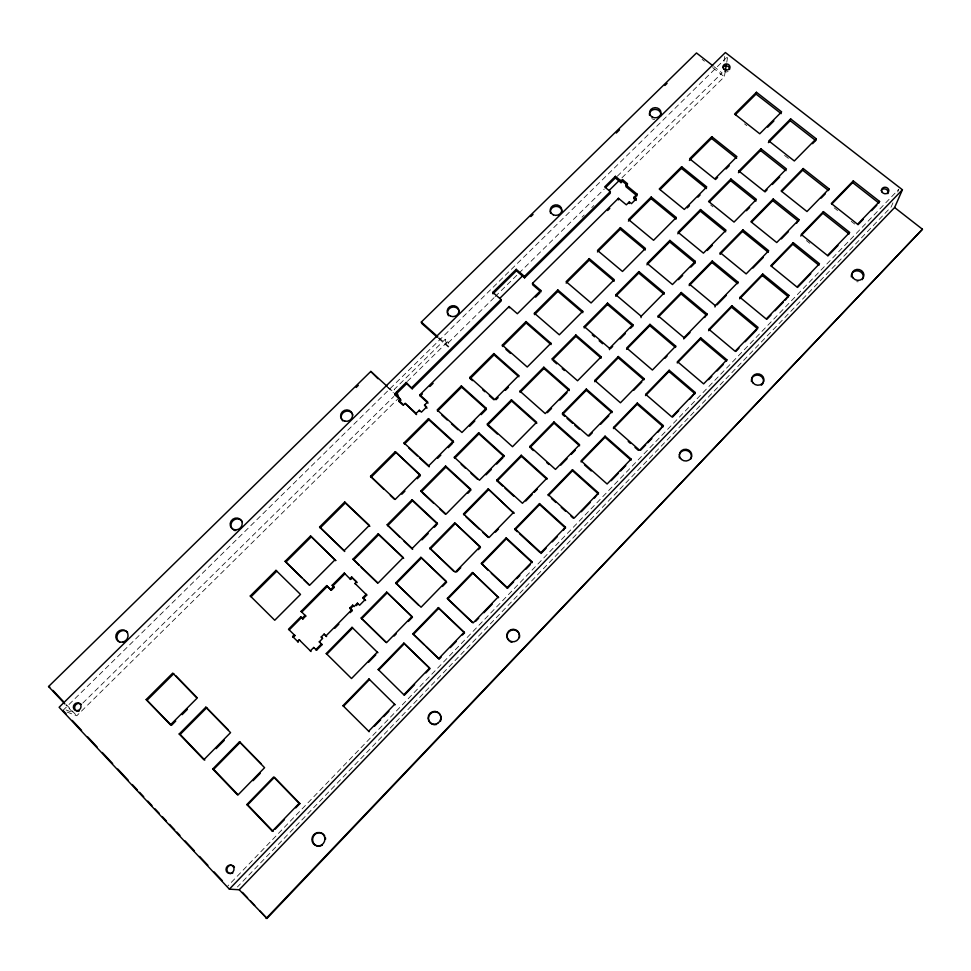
<?xml version="1.0" encoding="UTF-8"?>
<svg xmlns="http://www.w3.org/2000/svg" width="971" height="971" viewBox="0 0 971 971"><rect width="100%" height="100%" fill="white"/><g stroke="black" fill="none" stroke-linecap="round" stroke-linejoin="round"><path stroke-width="0.73" stroke-dasharray="4.86 3.64" d="M723.965 61.282L724.912 55.456M621.926 177.827L724.354 76.745L725.313 70.956M726.757 62.265L727.716 56.476M892.944 202.854L891.172 206.944L237.41 886.972M897.665 191.942L898.855 189.211L227.554 886.292M407.383 381.385L447.813 341.537L445.252 339.255L394.19 389.529L395.901 391.082M82.79 703.089L393.813 396.508M494.093 297.66L446.551 344.523L445.252 339.255M495.174 296.592L517.871 274.235M518.951 273.167L604.314 189.029M617.277 176.249L722.084 72.934L713.94 66.586M67.084 712.059L76.77 715.773L398.935 397.867M582.03 217.188L584.19 215.064M591.74 207.612L593.888 205.488M62.933 710.469L726.636 57.532M66.089 709.971L73.068 712.665L65.919 705.043M702.118 59.377L704.461 61.209M712.653 67.606L724.354 76.745M744.539 123.863L746.82 125.647M784.58 155.384L790.37 159.936M834.162 207.818L837.585 210.525M851.251 221.327L854.674 224.034M806.403 240.577L809.826 243.308M710.614 204.954L712.92 206.823M438.88 337.677L449.088 346.781L447.813 341.537M438.322 338.187L449.403 348.067M388.327 387.393L393.789 392.381M386.786 386.761L393.413 392.818M66.404 704.728L76.77 715.773M728.092 71.441A3.52 3.071 2.2 0 1 724.572 71.611M654.648 119.518A5.717 5.073 -0.3 0 1 651.857 118.632M858.267 281.736A6.057 5.45 12.8 0 1 856.701 281.724"/><path stroke-width="1.46" d="M566.166 283.107L589.263 260.119L589.263 258.614L614.255 279.709L591.084 302.964L566.117 281.651L589.263 258.614M618.321 356.515L594.774 380.462L594.75 381.7L618.248 357.814L618.321 356.515L644.028 378.617L643.894 379.879L618.248 357.814M601.158 356.83L601.122 358.129L575.876 336.318L575.852 334.983L601.158 356.83L577.563 380.766L552.281 358.687L575.852 334.983M594.41 498.123L598.476 492.928L572.465 469.685L548.214 494.627L548.312 495.623L572.502 470.741L572.465 469.685M615.396 176.334L615.335 177.984L621.003 182.645L621.076 180.994L615.396 176.334L604.654 186.918L610.334 191.603L610.274 193.229L524.583 277.84L516.39 270.788L516.232 269.319L492.807 292.38L493.025 293.8L516.39 270.788M607.53 303.11L584.226 326.559L584.226 327.919L607.482 304.518L607.53 303.11L632.886 324.666L632.776 326.025L630.652 328.174M605.018 437.29L605.067 436.161L631.114 459.089L631.004 460.169L605.018 437.29L581.095 461.905M609.485 349.657L609.545 348.334L632.886 324.666M618.369 199.917L618.442 198.29L626.344 204.82L629.305 201.883L631.429 203.643L636.284 198.824L634.148 197.077L637.097 194.151L626.016 185.048L627.424 183.653L622.484 179.599L621.076 180.994M638.882 271.577L615.82 294.771L615.748 296.204L638.76 273.057L638.882 271.577L664.261 292.841L664.079 294.274L638.76 273.057M621.003 182.645L622.411 181.249L622.484 179.599M597.468 251.95L620.323 229.205L620.396 227.639L645.424 248.455L622.496 271.455L597.493 250.433L620.396 227.639M611.985 411.473L611.924 412.663L586.314 390.281L586.314 389.055L611.985 411.473L588.147 435.918L562.512 413.27L586.314 389.055M626.016 185.048L625.919 186.687L636.988 195.778L637.097 194.151M637.292 403.014L613.575 427.41L613.514 428.551L637.17 404.215L637.292 403.014L663.387 425.626L658.047 432.119M627.424 183.653L627.327 185.291L622.411 181.249M629.208 203.497L629.305 201.883M636.284 198.824L636.163 200.439L634.039 198.691L634.148 197.077M651.043 198.618L651.189 197.004L676.253 217.528L676.047 219.118L651.043 198.618L628.431 221.121M641.042 317.638L641.176 316.255L664.261 292.841M649.817 325.686L649.963 324.326L675.719 346.137L675.5 347.46L649.817 325.686L626.586 349.329M669.177 370.23L645.715 394.36L645.581 395.573L668.97 371.505L669.177 370.23L695.297 392.539L689.944 399.045M681.278 292.477L658.241 315.915L658.071 317.299L681.059 293.922L681.278 292.477L707.058 313.997L704.679 317.529M646.929 264.828L669.699 241.925L669.893 240.383L695.309 261.369L695.054 262.862L690.915 267.061M660.134 189.563L681.448 168.359L681.666 166.684L706.754 186.93L684.312 209.445L659.236 188.993L681.666 166.684M689.398 160.446L711.525 138.416L711.804 136.68L736.928 156.659L714.729 178.943L689.628 158.759L711.804 136.68M677.782 233.793L700.309 211.132L700.564 209.53L726.017 230.224L703.417 253.14L677.989 232.239L700.564 209.53M689.216 285.62L689.459 284.163L712.241 260.993L738.057 282.209L737.705 283.666L711.949 262.486L712.241 260.993M725.313 70.956L726.272 65.166M700.698 337.811L677.503 361.673L677.285 362.96L700.431 339.158L700.698 337.811L726.854 359.804L726.526 361.103L700.431 339.158M683.766 338.988L683.997 337.641L707.058 313.997M709.364 202.017L730.593 180.655L730.92 179.004L756.397 199.419L734.04 222.08L708.587 201.458L730.92 179.004M720.336 252.751L720.033 254.268L742.524 231.389L742.876 229.836L768.716 250.761L746.153 273.895L720.336 252.751L742.876 229.836M738.846 171.017L738.506 172.692L760.548 150.517L760.948 148.794L786.449 168.942L764.335 191.36L738.846 171.017L760.948 148.794M735.314 114.748L756.057 94.09L756.445 92.269L781.606 111.859L759.747 133.78L734.61 113.995L756.445 92.269M708.939 329.339L708.648 330.698L731.539 307.164L731.879 305.744L758.072 327.433L735.108 351.259L708.939 329.339L731.879 305.744M714.947 307.006L715.251 305.598L738.057 282.209M762.721 274.028L740.023 297.369L739.671 298.801L762.308 275.509L762.721 274.028L788.938 295.427L785.381 300.063M768.389 142.628L790.2 120.683L790.661 118.899L816.198 138.78L815.676 140.528L812.557 143.684M751.566 222.189L772.758 200.633L773.195 199.006L799.06 219.664L796.548 223.318M802.677 170.192L803.175 168.517L829.064 188.884L828.518 190.534L802.677 170.192L781.716 191.53M771.375 266.188L792.761 244.194L793.234 242.653L819.475 263.76L797.009 287.064L770.78 265.738L793.234 242.653M800.711 236.014L822.874 213.219L823.42 211.617L849.686 232.433L827.462 255.482L801.209 234.448L823.42 211.617M852.659 182.572L853.278 180.909L879.568 201.446L878.889 203.073L852.659 182.572L831.783 204.044M894.619 207.527L902.411 189.758L725.386 52.531L59.122 707.276L229.374 889.157L239.218 889.764L266.952 918.445L922.45 229.241L894.619 207.527L239.218 889.764M266.139 918.469L922.45 229.241M229.374 889.157L902.411 189.758M299.165 803.32L273.628 777.006L246.828 804.571L272.305 831.164L299.165 803.32L299.893 803.6L295.767 807.872M394.663 704.291L368.64 731.272L369.186 731.721L342.981 705.686L368.956 678.972L395.136 704.8M403.9 694.714L429.619 668.036L403.851 643.081L378.18 669.492L378.69 670.087L404.3 643.749L403.851 643.081M464.174 632.206L438.746 658.569L412.966 633.711L438.358 607.603L464.174 632.206L464.466 632.898L462.439 634.998M498.329 596.789L473.193 622.848L447.364 598.342L472.452 572.538L498.536 597.566L472.452 572.538M513.635 581.908L507.445 588.329L507.25 587.54L532.096 561.772L506.17 537.861L481.361 563.374L488.073 570.244M565.474 527.156L540.908 552.633L514.982 528.807L539.512 503.585L565.474 527.156L563.483 530.202M598.476 492.928L574.189 518.113L548.214 494.627M631.114 459.089L607.106 483.995L581.083 460.824L605.067 436.161M663.387 425.626L639.634 450.253L613.575 427.41M695.297 392.539L671.811 416.887L645.715 394.36M726.854 359.804L703.635 383.885L677.503 361.673M788.938 295.427L766.228 318.986L740.023 297.369M879.568 201.446L857.575 224.252L831.31 203.497L853.278 180.909M275.169 829.234L284.442 819.621M374.381 726.332L380.608 719.875M383.715 716.647L388.91 711.27M414.617 684.604L404.349 695.248L378.18 669.492M425.905 672.903L430.007 668.643L404.3 643.749M441.137 657.088L439.11 659.2L426.257 646.795M450.277 647.621L456.358 641.309M475.559 621.391L478.691 618.139M483.922 612.725L492.273 604.059M516.73 578.692L519.837 575.475M526.027 569.055L530.154 564.77M541.017 553.494L546.127 548.202M552.256 541.854L557.354 536.562M581.289 511.741L590.368 502.31M611.22 480.694L618.503 473.132M620.59 470.971L625.797 465.57M640.544 450.277L645.691 444.936M647.754 442.8L651.869 438.528M672.636 417.008L678.741 410.66M708.624 379.673L711.779 376.396M717.047 370.934L723.359 364.38M735.787 351.49L738.919 348.249M745.17 341.768L756.627 329.885M766.835 319.301L770.95 315.029M775.076 310.756L783.318 302.199M797.531 287.452L810.785 273.713M827.911 255.956L837.985 245.505M858 224.75L863.219 219.325M871.582 210.658L876.801 205.245M246.828 804.571L247.678 804.85L274.417 777.346L299.893 803.6M424.109 644.732L413.403 634.391L438.71 608.356L438.358 607.603M472.404 622.545L447.704 599.107L472.731 573.363M481.616 564.224L506.364 538.771L506.17 537.861M517.312 531.707L515.152 529.729L539.621 504.568L539.512 503.585M513.695 512.263L489.044 537.533L463.543 513.914L488.158 488.886L513.865 513.222L488.158 488.886M546.831 478.29L522.447 503.281L496.897 479.99L521.245 455.241L546.831 478.29L546.928 479.322L521.403 456.321L521.245 455.241M644.028 378.617L620.457 402.795L594.774 380.462M675.719 346.137L652.403 370.036L626.683 348.006L649.963 324.326M799.06 219.664L776.739 242.544L750.886 221.691L773.195 199.006M829.064 188.884L806.986 211.532L781.109 190.947L803.175 168.517M253.067 780.696L260.252 773.317M368.592 662.222L375.801 654.83M394.117 636.029L396.156 633.942M408.366 621.416L412.444 617.24L386.64 592.128L361.163 618.029L385.948 642.317M442.448 586.472L446.636 582.175L420.856 557.33L395.683 582.928L418.319 604.945M456.613 571.943L460.752 567.695M478.375 549.622L480.451 547.498L454.695 522.908L429.801 548.227L453.36 570.936M495.428 532.132L498.499 528.989M525.772 501.012L532.12 494.506M534.232 492.333L537.412 489.081M560.789 465.109L567.064 458.676M571.239 454.379L575.427 450.095M589.179 435.991L592.286 432.811M600.551 424.327L608.829 415.843M633.662 390.366L641.843 381.979M664.929 358.299L667.041 356.126M684.81 337.908L690.041 332.543M717.011 304.882L726.32 295.342M752.95 268.032L763.182 257.533M781.364 238.902L788.44 231.632M821.175 198.072L825.362 193.763M316.558 650.23L322.081 644.623L321.425 643.967L315.891 649.587L316.558 650.23L313.742 647.463L310.368 650.886M239.461 741.808L264.585 767.685L237.798 795.152L212.734 768.996L239.461 741.808L261.211 763.752M326.256 653.544L352.012 627.339L377.853 652.718L377.343 652.075L351.526 678.535L326.256 653.544L326.887 654.175L352.594 628.031L352.012 627.339M529.887 446.442L553.956 421.96L579.59 444.694L555.485 469.406L529.887 446.442L530.02 447.546L554.04 423.125L553.956 421.96M212.734 768.996L213.669 769.348L240.323 742.232M361.71 618.758L387.126 592.905M396.144 583.729L421.256 558.179M430.177 549.113L455.011 523.842M488.389 489.894L463.835 514.873L463.543 513.914M502.65 486.07L497.116 481.021L521.403 456.321M564.794 416.413L562.561 414.447L586.314 390.281M690.247 284.564L711.949 262.486M321.874 637.692L321.219 637.025L324.12 634.087L326.596 636.575L325.965 635.896L351.636 609.861L349.791 608.064L352.667 605.151L354.099 606.547L357.425 603.173L359.586 605.261L365.047 599.714L362.887 597.626L366.213 594.264L366.747 595.041L363.433 598.403L365.582 600.479L365.047 599.714M350.167 612.677L352.206 610.601L350.373 608.805L353.238 605.904L352.667 605.151M319.945 642.511L319.289 641.843L322.651 638.433L321.219 637.025M403.936 541.102L412.626 549.319L412.202 548.445L437.156 523.138L412.08 499.713L387.162 524.777L399.591 536.999M503.852 455.508L479.456 480.244L454.319 457.232L478.679 432.726L503.852 455.508L504.058 456.588L478.934 433.855L478.679 432.726M569.079 389.359L545.216 413.561L519.983 391.179L543.809 367.208L569.079 389.359L569.127 390.585L543.918 368.482L543.809 367.208M695.309 261.369L672.466 284.527L647.074 263.335L669.893 240.383M816.198 138.78L794.314 160.968L768.789 140.892L790.661 118.899M356.333 605.601L357.983 603.926L357.425 603.173M216.084 748.677L224.277 740.351M334.801 628.261L338.891 624.098M421.96 539.852L428.187 533.54M434.401 527.229L436.477 525.129M467.901 493.268L469.952 491.18M486.058 474.831L491.35 469.466M496.642 464.102L502.99 457.657M547.389 412.639L551.528 408.439M559.806 400.04L567.052 392.685M610.541 348.577L612.665 346.429M620.068 338.915L625.36 333.551M678.486 279.672L682.625 275.473M707.252 250.494L712.374 245.299M746.444 210.731L749.636 207.503M764.978 191.942L767.078 189.806M772.333 184.478L779.689 177.013M292.611 636.515L294.225 634.876L294.941 635.556L293.327 637.182L292.611 636.515L298.291 642.11L297.575 641.443L299.189 639.804L299.905 640.472M351.599 577.017L350.009 578.619L350.58 579.432L352.157 577.83L351.599 577.017L356.588 581.835L354.998 583.437L355.556 584.239M205.852 707.167L230.564 732.632L203.849 759.723L179.186 733.991L205.852 707.167L228.367 729.901M326.693 585.598L327.324 586.399L301.763 612.118L301.071 611.378L326.693 585.598L331.342 590.295L334.206 587.419L332.179 585.246L344.268 573.072L350.58 579.432M353.019 559.126L378.217 533.783L403.244 557.536L377.998 583.122L353.019 559.126L359.003 565.183M420.929 490.816L445.568 466.031L470.692 489.129L446.017 514.157L420.929 490.816L421.329 491.824L445.895 467.1L445.568 466.031M487.333 424.024L511.426 399.785L536.647 422.251L512.518 446.721L487.333 424.024L487.563 425.177L497.395 434.037M179.186 733.991L180.193 734.428L206.787 707.677M353.578 559.976L378.714 534.693L378.217 533.783M387.647 525.712L412.493 500.708L412.08 499.713M478.934 433.855L454.634 458.312L454.319 457.232M487.563 425.177L511.608 400.987L511.426 399.785M543.918 368.482L520.14 392.405L519.983 391.179M575.876 336.318L552.353 359.986L552.281 358.687M302.879 618.976L302.187 618.26L305.088 615.335L305.768 616.063L302.879 618.976L300.767 616.864L288.508 629.208L294.941 635.556M289.237 629.9L301.471 617.58L300.767 616.864M334.206 587.419L332.786 586.035L344.851 573.897L344.268 573.072M330.723 589.518L333.599 586.63M335.116 559.697L309.652 585.246L285.122 561.287L310.538 535.98L335.723 560.546L310.538 535.98M419.484 457.924L429.146 466.833L428.769 465.764L453.251 441.21L428.478 418.622L404.033 442.946L404.47 444.063L428.854 419.788L428.478 418.622M486.168 408.196L461.953 432.483L437.168 409.98L461.346 385.912L486.168 408.196L486.398 409.374L481.155 414.653M518.72 375.546L494.761 399.567L469.94 377.367L493.851 353.565L518.72 375.546L518.878 376.797M550.909 343.249L527.229 367.014L502.347 345.118L526.003 321.571L550.909 343.249L550.994 344.571L526.148 322.942L526.003 321.571M582.758 311.303L559.32 334.813L534.402 313.22L557.803 289.928L582.758 311.303L582.77 312.698M676.253 217.528L653.568 240.286L628.528 219.543L651.189 197.004M175.727 721.065L171.479 725.337L146.184 699.545L172.765 673.085L197.089 698.149L170.447 724.864L146.184 699.545M182.111 714.668L187.427 709.34M401.848 494.215L404.931 491.12M417.275 478.727L420.37 475.632L395.258 451.685L370.534 476.288L383.897 489.372M437.642 458.3L440.822 455.108M448.262 447.643L452.51 443.383M469.6 426.245L474.843 420.965M496.023 399.724L498.099 397.649M505.369 390.354L508.488 387.223M687.286 207.843L689.422 205.694M697.943 197.137L700.079 195.001M715.493 179.538L717.605 177.426M726.041 168.954L729.209 165.774M767.673 127.189L773.899 120.938M250.275 595.963L275.982 570.365L300.5 594.422L274.744 620.251L250.275 595.963L251.088 596.728L276.735 571.191L275.982 570.365M319.568 526.998L344.705 501.983L369.344 525.36L344.171 550.618L319.568 526.998L344.754 551.492M147.264 700.067L173.785 673.668M301.811 577.721L285.85 562.124L311.205 536.89M320.212 527.921L345.288 502.966L344.705 501.983M371.043 477.319L395.707 452.777M437.52 411.158L461.638 387.15L461.346 385.912M472.464 380.632L470.207 378.617L494.069 354.876L493.851 353.565M526.148 322.942L502.541 346.441L502.347 345.118M557.803 289.928L557.876 291.361L534.523 314.604L534.402 313.22M492.807 292.38L501.012 299.517L501.206 300.937L412.238 388.776L406.218 382.453L394.687 393.825L400.295 398.947L398.778 400.44L403.645 404.895L405.174 403.39L416.523 414.568L416.122 413.403L419.302 410.248L421.402 412.165L426.609 406.995L424.509 405.077L427.677 401.933L419.848 394.833L509.071 306.533L517.337 313.73L540.798 290.45L532.521 283.326L618.442 198.29M634.039 198.691L636.005 196.749M535.579 297.162L539.84 292.939M428.053 403.135L420.249 396.047L422.385 393.923M429.898 386.494L433.115 383.302M607.652 210.525L609.8 208.401M403.111 405.198L399.215 401.642L400.732 400.149L395.136 395.039L406.643 383.691L406.218 382.453M605.686 187.5L615.335 177.984M500.077 298.048L522.726 275.715M608.987 190.595L619.765 179.951M411.838 387.55L501.012 299.517M524.583 277.84L524.449 276.383L610.334 191.603M64.899 703.963L48.55 686.533L370.825 371.42L387.223 386.385M437.205 337.192L421.693 323.367L421.317 322.044L696.498 52.968L712.775 65.676M356.163 387.453L358.323 385.341M530.87 216.582L533.03 214.457M616.269 133.051L619.51 129.883M664.917 85.472L667.077 83.36M272.305 831.164L273.106 831.37L247.678 804.85M48.55 686.533L49.837 687.067M756.057 94.09L781.17 113.643M790.2 120.683L815.676 140.528M760.548 150.517L786 170.617M822.874 213.219L849.079 233.999M711.525 138.416L736.588 158.37M772.758 200.633L798.563 221.242M730.593 180.655L756.008 201.046M792.761 244.194L818.941 265.265M681.448 168.359L706.475 188.58M742.524 231.389L768.304 252.29M700.309 211.132L725.689 231.79M762.308 275.509L788.464 296.859M669.699 241.925L695.054 262.862M731.539 307.164L757.659 328.805M689.459 284.163L715.251 305.598M620.323 229.205L645.29 249.972M681.059 293.922L706.779 315.393M658.241 315.915L683.997 337.641M589.263 260.119L614.194 281.165M342.981 705.686L343.588 706.196L369.49 679.554L368.956 678.972M615.82 294.771L641.176 316.255M607.482 304.518L632.776 326.025M668.97 371.505L695.042 393.765M557.876 291.361L581.629 311.727M584.226 326.559L609.545 348.334M516.232 269.319L524.449 276.383M592.261 334.837L594.555 336.816M599.156 340.76L602.603 343.722M637.17 404.215L663.205 426.779M553.458 360.945L556.747 363.809M562.221 368.604L564.418 370.521M628.213 441.441L630.47 443.419M634.985 447.388L638.384 450.362M505.927 349.414L510.443 353.383M567.015 418.38L572.574 423.295M574.796 425.262L579.25 429.182M494.069 354.876L517.749 375.801M554.04 423.125L579.602 445.81M584.481 464.915L591.254 470.947M511.608 400.987L536.769 423.405M421.317 322.044L437.775 336.706M482.599 389.699L484.845 391.714M489.348 395.731L493.851 399.761M572.502 470.741L598.452 493.936M531.137 448.541L533.358 450.544M546.673 462.499L548.894 464.49M461.638 387.15L486.398 409.374M551.552 498.56L555.873 502.456M561.262 507.348L565.583 511.256M570.984 516.135L573.145 518.089M441.817 415.066L447.194 419.945M451.491 423.854L457.948 429.716M406.643 383.691L412.238 388.776M539.621 504.568L565.523 528.09M426.985 408.184L424.509 405.077M504.871 488.097L513.744 496.181M428.854 419.788L453.566 442.315L453.251 441.21M405.174 403.39L416.122 413.403M377.937 378.69L370.825 371.42M461.176 464.308L465.534 468.301M470.984 473.29L477.538 479.273M519.461 533.686L539.949 552.511M445.895 467.1L470.971 490.137M404.033 442.946L428.769 465.764M408.755 448.019L417.336 455.933M506.364 538.771L532.217 562.622L532.096 561.772M466.044 516.924L479.322 529.219M482.636 532.29L488.17 537.412M395.258 451.685L419.97 474.588L395.209 499.422L370.534 476.288M422.409 492.831L433.297 502.954M439.827 509.035L445.264 514.096M454.695 522.908L480.184 546.612L455.253 572.186L429.801 548.227M481.361 563.374L507.25 587.54M491.302 573.266L507.445 588.329M412.493 500.708L437.52 524.073L437.156 523.138M390.318 495.392L394.602 499.41M387.162 524.777L412.202 548.445M420.856 557.33L446.296 581.362L421.074 607.227L395.683 582.928M345.288 502.966L369.866 526.294M378.714 534.693L403.681 558.386M438.71 608.356L464.466 632.898M361.176 567.27L377.428 582.879M386.64 592.128L412.02 616.512L386.507 642.681L361.163 618.029M352.157 577.83L357.146 582.636M354.998 583.437L366.747 595.041M313.742 647.463L314.41 648.118M327.324 586.399L331.342 590.295M303.935 579.796L309.264 584.991M301.071 611.378L305.768 616.063M319.289 641.843L322.081 644.623M299.189 639.804L311.048 651.529M175.897 675.84L196.992 697.591M180.193 734.428L204.808 760.099M213.669 769.348L237.64 794.363M324.12 634.087L324.763 634.767M52.944 690.381L63.297 701.414M242.507 892.398L247.593 897.823M250.652 901.076L254.73 905.421M259.815 910.847L266.952 918.445M62.933 710.469L66.04 713.782M72.255 720.421L81.576 730.374M87.791 737.001L97.1 746.954M102.283 752.489L112.636 763.546M117.807 769.068L128.16 780.138M132.311 784.556L137.481 790.078M139.557 792.3L143.696 796.718M147.835 801.148L151.974 805.566M155.081 808.879L159.22 813.31M162.327 816.623L166.466 821.041M169.573 824.367L174.756 829.889M176.819 832.098L179.926 835.424M185.109 840.947L194.431 850.899M199.601 856.434L207.879 865.282M214.093 871.909L222.383 880.758M285.122 561.287L285.85 562.124M332.179 585.246L332.786 586.035M349.791 608.064L350.373 608.805M351.636 609.861L352.206 610.601M362.887 597.626L363.433 598.403M412.966 633.711L413.403 634.391M447.364 598.342L447.704 599.107M394.687 393.825L395.136 395.039M398.778 400.44L399.215 401.642M396.751 391.859L398.935 397.867M400.295 398.947L400.732 400.149M419.302 410.248L419.69 411.425M419.848 394.833L420.249 396.047M469.94 377.367L470.207 378.617M496.897 479.99L497.116 481.021M514.982 528.807L515.152 529.729M509.071 306.533L509.253 307.928M532.521 283.326L532.642 284.77L540.908 291.883L540.798 290.45M562.512 413.27L562.561 414.447M722.982 67.472A3.52 3.071 2.2 0 1 729.585 69.499M881.158 190.656A3.678 3.253 11.1 0 1 886.013 189.248A3.678 3.253 11.1 0 1 887.822 193.642M233.04 865.719A4.236 3.945 -65.6 0 1 234.448 867.212M232.809 872.965A4.236 3.945 -65.6 0 1 231.826 873.415M230.795 873.572A4.236 3.945 -65.6 0 1 226.983 868.924A4.236 3.945 -65.6 0 1 232.093 865.319M79.209 711.039A4.054 3.69 -51.2 0 1 74.816 706.378A4.054 3.69 -51.2 0 1 81.333 704.448M660.826 114.881A5.717 5.073 -0.3 0 1 660.511 116.18M649.502 115.367A5.717 5.073 -0.3 0 1 654.114 109.48A5.717 5.073 -0.3 0 1 660.753 113.558M550.545 213.256A5.802 5.268 -4.8 0 1 555.157 206.483A5.802 5.268 -4.8 0 1 561.893 211.411M448.529 315.745A5.899 5.462 -12.2 0 1 451.394 307.394A5.899 5.462 -12.2 0 1 459.222 311.861M119.664 642.134A6.421 5.899 -46.8 0 1 118.377 633.092A6.421 5.899 -46.8 0 1 127.602 632.206M235.249 530.615A6.19 5.777 -36.6 0 1 233.805 530.069M232.591 529.171A6.19 5.777 -36.6 0 1 233.477 520.262A6.19 5.777 -36.6 0 1 242.337 521.694M342.86 420.941A6.02 5.632 -23.5 0 1 344.195 411.947A6.02 5.632 -23.5 0 1 352.898 415.078M322.226 845.183A6.785 6.421 -68.1 0 1 313.427 842.925A6.785 6.421 -68.1 0 1 315.927 833.664A6.785 6.421 -68.1 0 1 324.727 835.922M325.346 837.536A6.785 6.421 -68.1 0 1 325.552 839.272M436.549 724.475A6.481 6.336 -61.7 0 1 428.478 718.455A6.481 6.336 -61.7 0 1 436.452 712.01A6.481 6.336 -61.7 0 1 440.397 721.356M508.962 640.739A6.312 6.263 -23.8 0 1 511.559 630.179A6.312 6.263 -23.8 0 1 519.449 637.619M511.826 642.28A6.312 6.263 -23.8 0 1 510.297 641.697M679.299 454.877A6.178 5.85 10.9 0 1 687.371 450.702A6.178 5.85 10.9 0 1 690.842 458.943M679.482 457.924A6.178 5.85 10.9 0 1 679.178 456.406M751.433 381.579A6.129 5.68 12.1 0 1 759.516 375.449A6.129 5.68 12.1 0 1 761.385 385.22M851.336 276.941A6.057 5.45 12.8 0 1 858.643 271.018A6.057 5.45 12.8 0 1 862.187 279.672M882.178 192.27A3.69 3.253 11.1 0 0 888.514 191.991A3.69 3.253 11.1 0 0 884.824 187.233A3.69 3.253 11.1 0 0 882.178 192.27M231.899 872.868A4.248 3.957 -65.6 0 0 232.13 865.598A4.248 3.957 -65.6 0 0 226.012 869.373A4.248 3.957 -65.6 0 0 231.899 872.868M77.959 710.541A4.066 3.702 -51.2 0 0 80.083 703.939A4.066 3.702 -51.2 0 0 73.553 705.868A4.066 3.702 -51.2 0 0 77.959 710.541M724.123 69.293A3.52 3.083 2.2 0 0 729.901 67.63A3.52 3.083 2.2 0 0 725.313 64.074A3.52 3.083 2.2 0 0 724.123 69.293M652.014 116.921A5.729 5.073 -0.3 0 0 660.984 113.158A5.729 5.073 -0.3 0 0 652.828 108.145A5.729 5.073 -0.3 0 0 652.014 116.921M553.288 214.809A5.814 5.268 -4.8 0 0 561.833 209.87A5.814 5.268 -4.8 0 0 552.96 205.682A5.814 5.268 -4.8 0 0 553.288 214.809M450.556 316.182A5.911 5.462 -12.2 0 0 458.931 310.514A5.911 5.462 -12.2 0 0 449.707 306.739A5.911 5.462 -12.2 0 0 450.556 316.182M344.972 421.196A6.032 5.644 -23.5 0 0 352.364 413.937A6.032 5.644 -23.5 0 0 342.387 411.753A6.032 5.644 -23.5 0 0 344.972 421.196M236.002 529.875A6.202 5.79 -36.6 0 0 241.536 520.796A6.202 5.79 -36.6 0 0 231.037 521.148A6.202 5.79 -36.6 0 0 236.002 529.875M123.196 641.977A6.433 5.911 -46.7 0 0 126.521 631.538A6.433 5.911 -46.7 0 0 116.083 634.633A6.433 5.911 -46.7 0 0 123.196 641.977M321.571 845.013A6.797 6.433 -68.1 0 0 321.741 833.324A6.797 6.433 -68.1 0 0 311.922 839.393A6.797 6.433 -68.1 0 0 321.571 845.013M437.715 723.322A6.506 6.348 -61.5 0 0 437.63 712.131A6.506 6.348 -61.5 0 0 428.09 717.994A6.506 6.348 -61.5 0 0 437.715 723.322M853.23 278.155A6.069 5.462 12.7 0 0 863.559 277.014A6.069 5.462 12.7 0 0 856.895 269.404A6.069 5.462 12.7 0 0 853.23 278.155M753.168 383.084A6.142 5.692 12.1 0 0 763.594 381.627A6.142 5.692 12.1 0 0 756.761 373.871A6.142 5.692 12.1 0 0 753.168 383.084M681.46 459.453A6.19 5.862 10.9 0 0 691.619 456.443A6.19 5.862 10.9 0 0 683.633 449.512A6.19 5.862 10.9 0 0 681.46 459.453M511.656 641.625A6.336 6.275 -23.6 0 0 519.218 633.711A6.336 6.275 -23.6 0 0 508.573 631.211A6.336 6.275 -23.6 0 0 511.656 641.625"/></g></svg>
